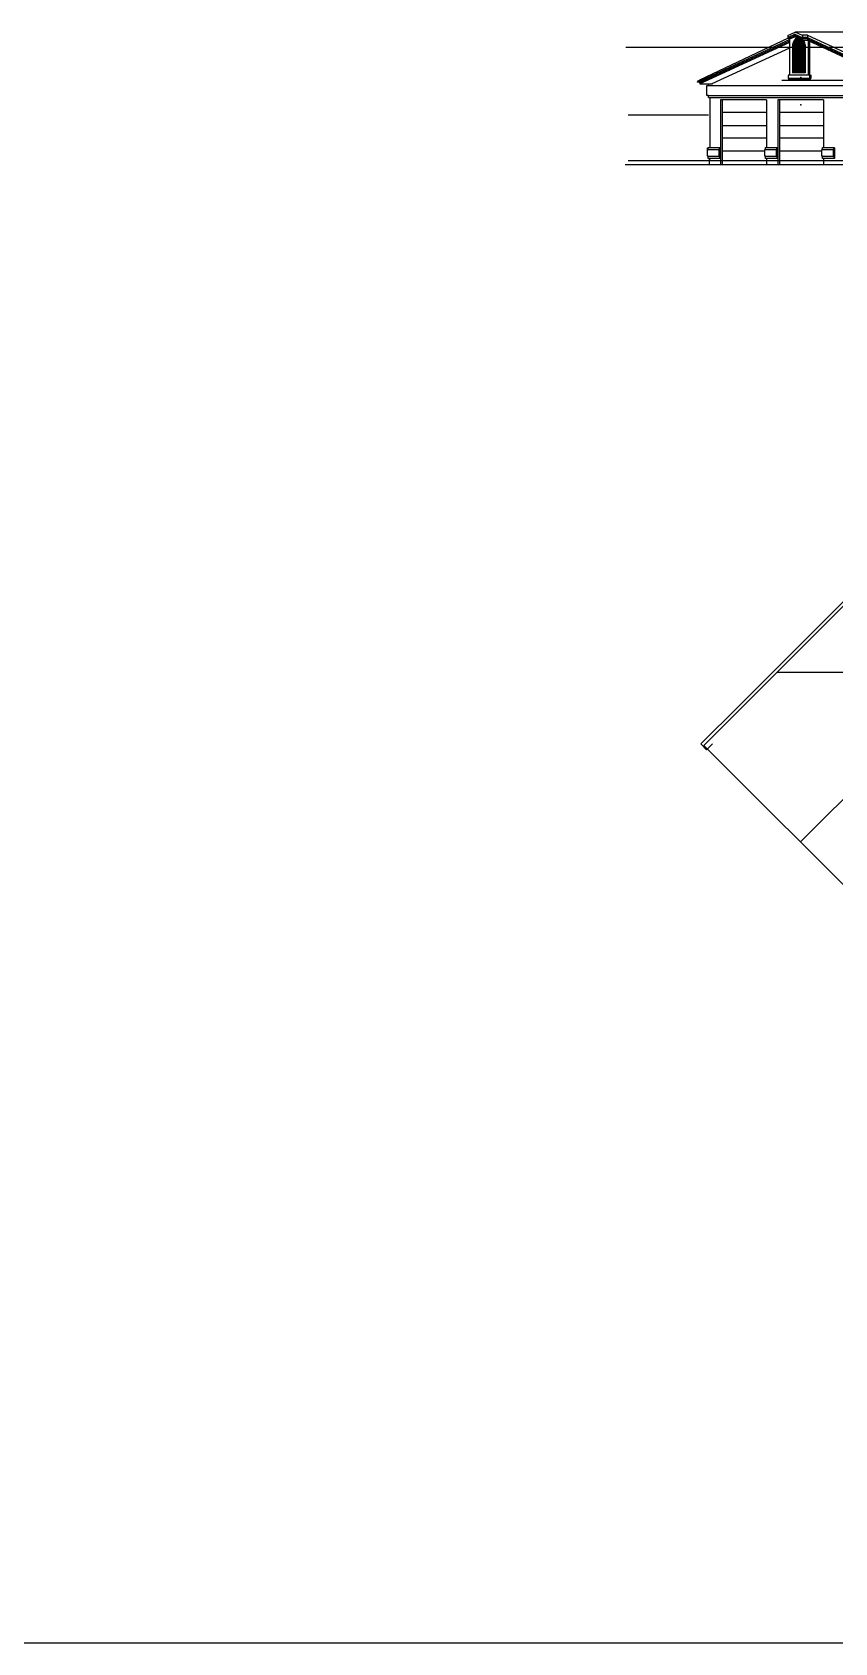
# Model space of a CAD drawing. Extents: x -92740 to -63661, y -15771 to -4391.
# Drawn here: x -88467 to -87270, y -15771 to -13367 of the extents above; entities that cross this region are included whole.
import ezdxf

# ---------------------------------------------------------------- set-up
doc = ezdxf.new("R2010")
doc.units = 0
doc.header["$MEASUREMENT"] = 0
for name, color, linetype in [('ELEVATIONS', 7, 'Continuous'), ('NEWALLS1', 1, 'Continuous'), ('ROOF', 1, 'Continuous')]:
    doc.layers.add(name, color=color, linetype=linetype)

msp = doc.modelspace()

# ---------------------------------------------------------------- linework, layer by layer
at = {"layer": 'ELEVATIONS', "color": 8, "linetype": 'Continuous', "ltscale": 12}
for p, q in [((-87339.8, -13371.7), (-87328.9, -13366.7)), ((-87318, -13371.7), (-87328.9, -13366.7)), ((-87069.1, -13366.7), (-87328.5, -13366.7)), ((-87336.5, -13377.7), (-87475, -13441.7)), ((-87337, -13379.9), (-87472.1, -13442.4)), ((-87339.2, -13375.7), (-87471.5, -13438.2)), ((-87337, -13381.9), (-87471.1, -13443.9)), ((-87337, -13390.3), (-87453.1, -13443.9)), ((-87339.8, -13371.2), (-87339.8, -13374.7)), ((-87328.8, -13369.7), (-87339.3, -13374.6)), ((-87328.6, -13371.6), (-87339.1, -13376.4)), ((-87339, -13374.2), (-87339, -13376.7)), ((-87338, -13376.2), (-87338, -13377.7)), ((-87328.9, -13373.4), (-87337.4, -13377.3)), ((-87337, -13377.7), (-87337, -13430.7)), ((-87332.5, -13385.7), (-87332.5, -13427.2)), ((-87331.5, -13385.7), (-87331.5, -13426.2)), ((-87329.2, -13371.6), (-87318, -13376.7)), ((-87329, -13369.7), (-87318.4, -13374.6)), ((-87328.9, -13373.4), (-87318, -13378.4)), ((-87312.5, -13376.7), (-87318.5, -13376.7)), ((-87318, -13371.2), (-87318, -13378.4)), ((-87310.5, -13371.2), (-87318, -13371.2)), ((-87310.5, -13374.7), (-87318, -13374.7)), ((-87316.5, -13374.7), (-87318, -13374.7)), ((-87318, -13378.4), (-87310, -13378.4)), ((-87315, -13386.2), (-87315, -13426.2)), ((-87314, -13385.7), (-87314, -13427.2)), ((-87310.5, -13376.7), (-87312.5, -13376.7)), ((-87310.5, -13371.2), (-87165.4, -13438.2)), ((-87310.5, -13371.2), (-87310.5, -13378.2)), ((-87310.5, -13374.7), (-87165.4, -13441.7)), ((-87310.5, -13376.7), (-87165.4, -13443.7)), ((-87310.5, -13378.7), (-87165.4, -13445.7)), ((-87309.5, -13379.1), (-87309.5, -13430.7)), ((-87307.3, -13380.2), (-87307.3, -13407.2)), ((-87307.3, -13407.2), (-87307.3, -13430.7)), ((-87471, -13438.2), (-87475.2, -13440.2)), ((-87307.3, -13430.7), (-87339.2, -13430.7)), ((-87339.2, -13431.2), (-87339.2, -13435.7)), ((-87307.3, -13435.7), (-87339.2, -13435.7)), ((-87338, -13437.2), (-87338, -13435.7)), ((-87308.5, -13437.2), (-87338, -13437.2)), ((-87314, -13427.2), (-87332.5, -13427.2)), ((-87315, -13426.2), (-87331.5, -13426.2)), ((-87308.5, -13437.2), (-87308.5, -13435.7)), ((-87308.5, -13437.2), (-87306.5, -13437.2)), ((-87307.3, -13430.7), (-87307.3, -13431.2)), ((-87307.3, -13430.7), (-87305, -13430.7)), ((-87307.3, -13431.2), (-87307.3, -13435.7)), ((-87307.3, -13435.7), (-87305.5, -13435.7)), ((-87306.5, -13437.2), (-87306.5, -13435.7)), ((-87305.3, -13430.7), (-87305.3, -13431.2)), ((-87305.3, -13431.2), (-87305.3, -13435.7)), ((-87475, -13440.7), (-87475, -13441.2)), ((-87472, -13440.2), (-87472, -13442.1)), ((-87471.1, -13443.9), (-87452, -13443.9)), ((-87471, -13441.7), (-87471, -13443.7)), ((-87460.5, -13446.2), (-87169, -13446.2)), ((-87460.5, -13461.2), (-87460.5, -13446.2)), ((-87458, -13461.2), (-87460.5, -13461.2)), ((-87458, -13446.2), (-87458, -13443.7)), ((-87458, -13461.2), (-87183, -13461.2)), ((-87458, -13464.2), (-87458, -13461.2)), ((-87341, -13461.2), (-87058, -13461.2)), ((-87458, -13464.2), (-87183, -13464.2)), ((-87371.7, -13467.7), (-87440.2, -13467.7)), ((-87440.2, -13467.7), (-87440.2, -13564.2)), ((-87371.7, -13486.7), (-87438, -13486.7)), ((-87437.7, -13467.7), (-87437.7, -13564.2)), ((-87371.7, -13467.7), (-87371.7, -13538.7)), ((-87286.5, -13467.7), (-87354.5, -13467.7)), ((-87354.5, -13467.7), (-87354.5, -13564.2)), ((-87352, -13467.7), (-87352, -13564.2)), ((-87286.5, -13486.7), (-87352, -13486.7)), ((-87286.5, -13467.7), (-87286.5, -13538.7)), ((-87458, -13490.7), (-87578, -13490.7)), ((-87371.7, -13506.2), (-87438, -13506.2)), ((-87286.5, -13506.2), (-87352, -13506.2)), ((-87371.7, -13524.7), (-87438, -13524.7)), ((-87286.5, -13524.7), (-87352, -13524.7)), ((-87459.5, -13551.7), (-87459.5, -13541.7)), ((-87459.5, -13541.7), (-87458.5, -13541.7)), ((-87458.5, -13551.7), (-87459.5, -13551.7)), ((-87459, -13551.7), (-87441.5, -13551.7)), ((-87458.5, -13541.7), (-87458.5, -13538.7)), ((-87458.5, -13538.7), (-87440.5, -13538.7)), ((-87458.5, -13541.7), (-87441.5, -13541.7)), ((-87458.5, -13555.2), (-87458.5, -13551.7)), ((-87440.5, -13555.2), (-87458.5, -13555.2)), ((-87457, -13555.2), (-87457, -13564.2)), ((-87442.5, -13541.7), (-87442.5, -13551.7)), ((-87441.5, -13541.7), (-87441.5, -13538.7)), ((-87441.5, -13551.7), (-87441.5, -13555.2)), ((-87440.5, -13539.2), (-87440.5, -13555.2)), ((-87374, -13544.2), (-87438, -13544.2)), ((-87374, -13551.7), (-87374, -13541.7)), ((-87374, -13541.7), (-87373, -13541.7)), ((-87373, -13551.7), (-87374, -13551.7)), ((-87373.5, -13551.7), (-87356, -13551.7)), ((-87373, -13541.7), (-87373, -13538.7)), ((-87373, -13538.7), (-87355, -13538.7)), ((-87373, -13541.7), (-87356, -13541.7)), ((-87373, -13555.2), (-87373, -13551.7)), ((-87355, -13555.2), (-87373, -13555.2)), ((-87371.7, -13555.2), (-87371.7, -13564.2)), ((-87371.5, -13555.2), (-87371.5, -13564.2)), ((-87357, -13541.7), (-87357, -13551.7)), ((-87356, -13541.7), (-87356, -13538.2)), ((-87356, -13551.7), (-87356, -13555.2)), ((-87355, -13539.2), (-87355, -13555.2)), ((-87289, -13544.2), (-87352, -13544.2)), ((-87289, -13551.7), (-87289, -13541.7)), ((-87289, -13541.7), (-87288, -13541.7)), ((-87288, -13551.7), (-87289, -13551.7)), ((-87288.5, -13551.7), (-87271, -13551.7)), ((-87288, -13541.7), (-87288, -13538.7)), ((-87288, -13538.7), (-87270, -13538.7)), ((-87288, -13541.7), (-87271, -13541.7)), ((-87288, -13555.2), (-87288, -13551.7)), ((-87270, -13555.2), (-87288, -13555.2)), ((-87286.5, -13555.2), (-87286.5, -13564.2)), ((-87272, -13541.7), (-87272, -13551.7)), ((-87271, -13541.7), (-87271, -13538.2)), ((-87271, -13551.7), (-87271, -13555.2)), ((-87270, -13539.2), (-87270, -13555.2))]:
    msp.add_line(p, q, dxfattribs=at)
at = {"layer": 'ELEVATIONS', "color": 2, "linetype": 'Continuous', "ltscale": 12}
for p, q in [((-87581.5, -13389.2), (-86076.5, -13389.2)), ((-87348.5, -13438.2), (-86797.5, -13438.2)), ((-87578, -13558.2), (-86070.5, -13558.2))]:
    msp.add_line(p, q, dxfattribs=at)
at = {"layer": 'ELEVATIONS', "color": 9, "linetype": 'Continuous', "ltscale": 12}
for p, q in [((-87315.5, -13386.2), (-87331.5, -13386.2)), ((-87315, -13387.7), (-87331.5, -13387.7)), ((-87315, -13390.2), (-87331.5, -13390.2)), ((-87315, -13391.7), (-87331.5, -13391.7)), ((-87316, -13384.7), (-87330.9, -13384.7)), ((-87315.8, -13383.2), (-87330.6, -13383.2)), ((-87316.3, -13381.7), (-87330.1, -13381.7)), ((-87317, -13380.2), (-87329.5, -13380.2)), ((-87317.9, -13378.7), (-87328.5, -13378.7)), ((-87320.6, -13377.2), (-87327, -13377.2)), ((-87315, -13393.2), (-87331.5, -13393.2)), ((-87315, -13394.7), (-87331.5, -13394.7)), ((-87315, -13396.2), (-87331.5, -13396.2)), ((-87315, -13397.7), (-87331.5, -13397.7)), ((-87315, -13399.2), (-87331.5, -13399.2)), ((-87315, -13400.7), (-87331.5, -13400.7)), ((-87315, -13402.2), (-87331.5, -13402.2)), ((-87315, -13403.7), (-87331.5, -13403.7)), ((-87315, -13405.2), (-87331.5, -13405.2)), ((-87315, -13406.7), (-87331.5, -13406.7)), ((-87315, -13408.2), (-87331.5, -13408.2)), ((-87315, -13409.7), (-87331.5, -13409.7)), ((-87315, -13411.2), (-87331.5, -13411.2)), ((-87315, -13412.7), (-87331.5, -13412.7)), ((-87315, -13414.2), (-87331.5, -13414.2)), ((-87315, -13415.7), (-87331.5, -13415.7)), ((-87315, -13417.2), (-87331.5, -13417.2)), ((-87315, -13418.7), (-87331.5, -13418.7)), ((-87315, -13420.2), (-87331.5, -13420.2)), ((-87315, -13421.7), (-87331.5, -13421.7)), ((-87315, -13423.2), (-87331.5, -13423.2)), ((-87315, -13424.7), (-87331.5, -13424.7)), ((-87460, -13539.2), (-87460, -13542.2)), ((-87459, -13539.2), (-87459, -13541.7))]:
    msp.add_line(p, q, dxfattribs=at)
at = {"layer": 'ELEVATIONS', "color": 1, "linetype": 'Continuous', "ltscale": 12}
for p, q in [((-87456.2, -13463.7), (-87456.2, -13538.7)), ((-87456.2, -13555.2), (-87456.2, -13556.7)), ((-87582.4, -13564.2), (-86786.1, -13564.2)), ((-87413, -14372.7), (-86883.8, -13843.5)), ((-87469.5, -14429.2), (-87413, -14372.7)), ((-87460.9, -14437.8), (-87469.5, -14429.2)), ((-87452, -14428.9), (-87460.9, -14437.8))]:
    msp.add_line(p, q, dxfattribs=at)
at = {"layer": 'ELEVATIONS', "color": 8, "linetype": 'Continuous', "ltscale": 12}
for centre, major_axis, ratio, start_param, end_param in [((-87323.2, -13385.7), (0, -11), 0.840909, 3.391108, 4.684825), ((-87323.5, -13386.4), (0, -10.8), 0.744186, 3.265948, 4.725219), ((-87323.5, -13386.4), (0, -10.8), 0.744186, 1.55462, 2.411084), ((-87323.2, -13385.7), (0, -11), 0.840909, 1.570796, 2.252759)]:
    msp.add_ellipse(centre, major_axis=major_axis, ratio=ratio, start_param=start_param, end_param=end_param, dxfattribs=at)
for p in [(-87323.2, -13410.7), (-87328.2, -13421.7), (-87324.9, -13421.7), (-87321.6, -13421.7), (-87320.2, -13434.2), (-87318.3, -13421.7), (-87320.2, -13475.2)]:
    msp.add_point(p, dxfattribs=at)
at = {"layer": 'NEWALLS1', "color": 1, "linetype": 'Continuous', "ltscale": 12}
msp.add_line((-91862, -15771), (-73927, -15771), dxfattribs=at)
at = {"layer": 'ROOF', "color": 8, "linetype": 'Continuous', "ltscale": 12}
for p, q in [((-86880.7, -13847), (-87465.1, -14431.4)), ((-87355.5, -14321.8), (-87067.2, -14321.8)), ((-87067.2, -14321.8), (-87320.8, -14575.4)), ((-87465.1, -14431.4), (-87176.8, -14719.7))]:
    msp.add_line(p, q, dxfattribs=at)

doc.saveas('drawing.dxf')
